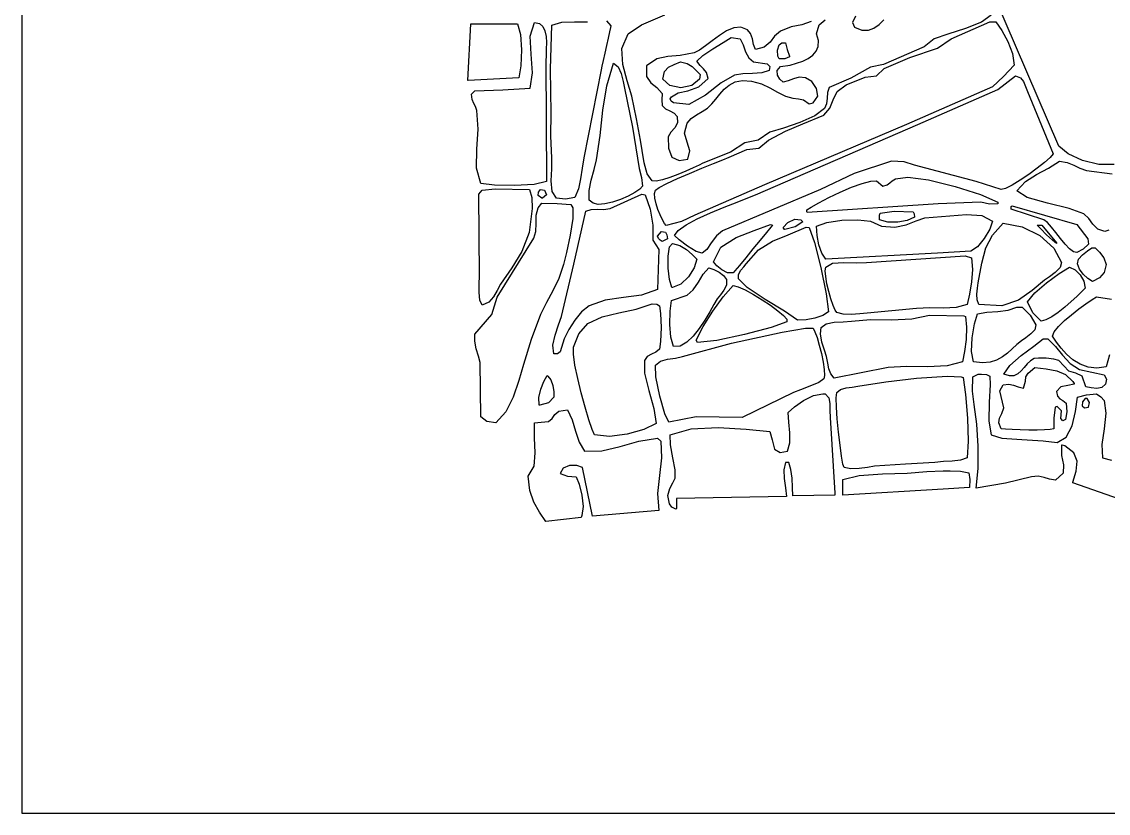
# Model space of a CAD drawing. Extents: x 0 to 12.1, y 0 to 10.7.
# Drawn here: x 0 to 4.41, y 0 to 3.21 of the extents above; entities that cross this region are included whole.
import ezdxf

# ---------------------------------------------------------------- set-up
doc = ezdxf.new("R2010")
doc.units = 0
doc.layers.get('0').update_dxf_attribs({"linetype": 'CONTINUOUS'})

msp = doc.modelspace()

# ---------------------------------------------------------------- linework, layer by layer
at = {"color": 0}
for p, q in [((0, 10.6538), (0, 0)), ((4.21007, 2.70589), (3.90593, 3.41249)), ((2.51519, 3.19743), (2.60981, 3.23861)), ((3.3846, 3.23292), (3.37256, 3.20731)), ((3.93544, 3.23643), (3.89589, 3.20822)), ((1.81006, 2.97254), (1.82324, 3.20171)), ((1.82324, 3.20171), (2.01247, 3.20171)), ((2.01247, 3.20171), (2.02431, 3.15864)), ((2.06369, 3.15246), (2.08192, 3.20731)), ((2.08192, 3.20731), (2.10183, 3.20285)), ((2.10183, 3.20285), (2.11544, 3.19086)), ((2.11544, 3.19086), (2.12386, 3.17301)), ((2.1466, 3.01785), (2.15136, 3.1965)), ((2.15136, 3.1965), (2.19179, 3.20861)), ((2.19179, 3.20861), (2.2436, 3.20985)), ((2.2436, 3.20985), (2.2966, 3.2105)), ((2.37321, 3.21457), (2.39133, 3.19374)), ((2.38981, 3.18713), (2.38585, 3.16932)), ((2.39133, 3.19374), (2.38981, 3.18713)), ((2.46078, 3.16178), (2.51519, 3.19743)), ((2.89035, 3.18522), (2.86094, 3.17307)), ((2.91894, 3.18787), (2.89035, 3.18522)), ((2.94586, 3.17779), (2.91894, 3.18787)), ((2.95856, 3.16228), (2.94586, 3.17779)), ((3.12261, 3.18929), (3.07915, 3.17258)), ((3.16569, 3.19769), (3.12261, 3.18929)), ((3.20356, 3.21153), (3.16569, 3.19769)), ((3.22601, 3.16178), (3.23654, 3.19775)), ((3.23654, 3.19775), (3.26156, 3.21789)), ((3.37256, 3.20731), (3.38053, 3.18853)), ((3.38053, 3.18853), (3.41032, 3.17638)), ((3.41032, 3.17638), (3.43631, 3.17611)), ((3.43631, 3.17611), (3.45919, 3.18479)), ((3.45919, 3.18479), (3.47982, 3.19976)), ((3.47982, 3.19976), (3.49881, 3.21815)), ((3.83051, 3.1824), (3.75956, 3.15967)), ((3.77257, 3.14063), (3.92985, 3.21007)), ((3.89589, 3.20822), (3.83051, 3.1824)), ((3.92985, 3.21007), (3.95383, 3.21007)), ((3.95383, 3.21007), (3.97831, 3.17529)), ((3.97831, 3.17529), (4.00239, 3.13058)), ((2.02431, 3.15864), (2.02869, 3.09603)), ((2.06717, 3.07856), (2.06369, 3.15246)), ((2.12386, 3.17301), (2.12819, 3.15076)), ((2.12819, 3.15076), (2.12956, 3.12582)), ((2.38015, 3.14372), (2.37343, 3.11367)), ((2.38585, 3.16932), (2.38015, 3.14372)), ((2.43599, 3.10156), (2.46078, 3.16178)), ((2.80285, 3.13351), (2.77582, 3.11257)), ((2.83149, 3.15479), (2.80285, 3.13351)), ((2.86094, 3.17307), (2.83149, 3.15479)), ((2.84679, 3.12636), (2.87918, 3.14583)), ((2.87918, 3.14583), (2.91667, 3.14063)), ((2.91667, 3.14063), (2.92768, 3.11632)), ((2.9655, 3.14128), (2.95856, 3.16228)), ((2.97071, 3.1186), (2.9655, 3.14128)), ((3.05599, 3.15142), (3.03717, 3.12696)), ((3.07915, 3.17258), (3.05599, 3.15142)), ((3.23356, 3.13368), (3.22601, 3.16178)), ((3.23275, 3.11014), (3.23356, 3.13368)), ((3.70344, 3.14063), (3.66319, 3.10867)), ((3.75956, 3.15967), (3.70344, 3.14063)), ((3.71669, 3.10314), (3.77257, 3.14063)), ((2.02869, 3.09603), (2.02632, 3.03168)), ((2.12912, 3.09967), (2.12804, 3.07383)), ((2.12956, 3.12582), (2.12912, 3.09967)), ((2.37343, 3.11367), (2.36649, 3.08247)), ((2.43913, 3.03674), (2.43599, 3.10156)), ((2.75119, 3.09521), (2.72987, 3.08469)), ((2.77582, 3.11257), (2.75119, 3.09521)), ((2.76508, 3.07378), (2.80464, 3.10075)), ((2.80464, 3.10075), (2.84679, 3.12636)), ((2.92768, 3.11632), (2.93793, 3.08865)), ((2.93793, 3.08865), (2.9509, 3.06358)), ((2.97814, 3.09793), (2.97071, 3.1186)), ((3.01411, 3.10667), (2.97814, 3.09793)), ((3.03717, 3.12696), (3.01411, 3.10667)), ((3.06711, 3.09521), (3.07394, 3.11664)), ((3.06874, 3.07118), (3.06711, 3.09521)), ((3.07394, 3.11664), (3.08475, 3.12463)), ((3.08475, 3.12463), (3.10069, 3.12463)), ((3.10069, 3.12463), (3.10742, 3.09706)), ((3.10742, 3.09706), (3.11664, 3.07118)), ((3.21078, 3.0746), (3.22472, 3.0906)), ((3.22472, 3.0906), (3.23275, 3.11014)), ((3.66319, 3.10867), (3.49794, 3.03646)), ((3.6046, 3.06549), (3.71669, 3.10314)), ((4.00239, 3.13058), (4.02089, 3.08165)), ((2.07329, 3.00244), (2.06717, 3.07856)), ((2.12804, 3.07383), (2.12744, 3.04997)), ((2.12744, 3.04997), (2.12989, 2.56179)), ((2.35997, 3.05344), (2.35471, 3.02994)), ((2.36649, 3.08247), (2.35997, 3.05344)), ((2.57721, 3.06011), (2.53543, 3.03125)), ((2.62224, 3.06988), (2.57721, 3.06011)), ((2.67242, 3.07374), (2.62224, 3.06988)), ((2.64785, 3.03674), (2.67393, 3.04719)), ((2.72987, 3.08469), (2.67242, 3.07374)), ((2.67393, 3.04719), (2.7009, 3.04135)), ((2.74061, 3.04997), (2.76508, 3.07378)), ((2.75325, 3.03293), (2.74061, 3.04997)), ((2.9509, 3.06358), (2.97017, 3.04719)), ((2.97017, 3.04719), (3.02604, 3.03922)), ((3.07394, 3.06039), (3.06874, 3.07118)), ((3.09733, 3.06011), (3.07394, 3.06039)), ((3.11664, 3.06842), (3.09733, 3.06011)), ((3.11664, 3.07118), (3.11664, 3.06842)), ((3.14518, 3.04178), (3.16976, 3.05072)), ((3.16976, 3.05072), (3.19206, 3.06147)), ((3.19206, 3.06147), (3.21078, 3.0746)), ((3.50071, 3.02046), (3.6046, 3.06549)), ((4.02089, 3.08165), (4.02881, 3.03401)), ((2.02632, 3.03168), (2.01807, 2.98335)), ((2.06321, 2.9406), (2.07329, 3.00244)), ((2.1486, 2.83925), (2.1466, 3.01785)), ((2.3514, 3.01525), (2.28196, 2.65799)), ((2.35471, 3.02994), (2.3514, 3.01525)), ((2.37463, 2.95101), (2.40207, 3.04199)), ((2.40207, 3.04199), (2.42133, 3.02735)), ((2.42133, 3.02735), (2.43326, 3.00017)), ((2.43326, 3.00017), (2.44092, 2.96853)), ((2.45708, 2.97114), (2.43913, 3.03674)), ((2.53543, 3.03125), (2.53629, 2.98833)), ((2.60211, 2.97775), (2.6084, 3.00814)), ((2.6084, 3.00814), (2.62483, 3.02572)), ((2.62483, 3.02572), (2.64785, 3.03674)), ((2.7009, 3.04135), (2.72054, 3.02854)), ((2.72054, 3.02854), (2.73682, 3.01247)), ((2.73682, 3.01247), (2.75379, 2.99653)), ((2.76736, 3.01992), (2.75325, 3.03293)), ((2.7794, 3.00456), (2.76736, 3.01992)), ((2.78614, 2.98053), (2.7794, 3.00456)), ((2.96604, 3.00022), (2.92714, 2.99875)), ((3.00353, 3.00315), (2.96604, 3.00022)), ((3.03401, 3.01247), (3.00353, 3.00315)), ((3.02604, 3.03922), (3.03678, 3.02849)), ((3.03678, 3.02849), (3.03401, 3.01247)), ((3.06592, 3.01204), (3.07915, 3.02849)), ((3.06717, 2.99365), (3.06592, 3.01204)), ((3.07915, 3.02849), (3.11947, 3.03401)), ((3.11947, 3.03401), (3.14518, 3.04178)), ((3.44476, 3.02604), (3.3649, 2.98199)), ((3.49794, 3.03646), (3.44476, 3.02604)), ((3.46875, 2.99132), (3.50071, 3.02046)), ((4.02881, 3.03401), (3.98546, 2.98861)), ((1.8125, 2.97254), (1.81006, 2.97254)), ((2.01807, 2.98335), (1.8125, 2.97254)), ((2.44092, 2.96853), (2.44721, 2.9406)), ((2.47672, 2.90869), (2.45708, 2.97114)), ((2.53629, 2.98833), (2.55376, 2.96289)), ((2.55376, 2.96289), (2.57807, 2.94362)), ((2.63108, 2.9515), (2.60211, 2.97775)), ((2.75142, 2.97775), (2.72043, 2.95156)), ((2.74767, 2.94586), (2.78614, 2.98053)), ((2.75379, 2.99653), (2.75142, 2.97775)), ((2.83931, 2.96192), (2.77474, 2.91189)), ((2.89268, 2.99376), (2.83931, 2.96192)), ((2.87121, 2.95372), (2.8954, 2.9661)), ((2.92714, 2.99875), (2.89268, 2.99376)), ((2.8954, 2.9661), (2.92518, 2.97206)), ((2.92518, 2.97206), (2.96212, 2.96978)), ((2.96212, 2.96978), (3.00271, 2.95856)), ((3.00271, 2.95856), (3.03646, 2.94243)), ((3.0771, 2.97672), (3.06717, 2.99365)), ((3.08996, 2.96457), (3.0771, 2.97672)), ((3.111, 2.97114), (3.08996, 2.96457)), ((3.1326, 2.97939), (3.111, 2.97114)), ((3.15549, 2.98497), (3.1326, 2.97939)), ((3.18056, 2.98335), (3.15549, 2.98497)), ((3.20649, 2.96783), (3.18056, 2.98335)), ((3.22613, 2.94006), (3.20649, 2.96783)), ((3.3649, 2.98199), (3.27675, 2.94342)), ((3.34581, 2.95383), (3.42329, 2.98574)), ((3.42329, 2.98574), (3.46875, 2.99132)), ((3.98546, 2.98861), (3.94065, 2.94581)), ((3.96213, 2.93506), (4.03401, 2.99132)), ((4.03401, 2.99132), (4.05442, 2.98335)), ((4.05442, 2.98335), (4.06657, 2.96761)), ((4.06657, 2.96761), (4.07443, 2.94769)), ((1.82607, 2.91667), (1.83925, 2.92985)), ((1.82867, 2.89453), (1.82607, 2.91667)), ((1.83925, 2.92985), (1.95307, 2.93474)), ((1.95307, 2.93474), (2.06321, 2.9406)), ((2.35921, 2.85151), (2.37463, 2.95101)), ((2.44721, 2.9406), (2.47944, 2.78256)), ((2.57807, 2.94362), (2.59928, 2.91911)), ((2.59928, 2.91911), (2.59831, 2.89415)), ((2.6754, 2.94276), (2.63108, 2.9515)), ((2.63683, 2.90588), (2.66428, 2.9216)), ((2.66428, 2.9216), (2.70415, 2.93056)), ((2.72043, 2.95156), (2.6754, 2.94276)), ((2.70415, 2.93056), (2.74767, 2.94586)), ((2.77474, 2.91189), (2.70714, 2.87489)), ((2.81771, 2.89665), (2.83382, 2.91715)), ((2.83382, 2.91715), (2.85118, 2.93679)), ((2.85118, 2.93679), (2.87121, 2.95372)), ((3.03646, 2.94243), (3.06771, 2.92475)), ((3.06771, 2.92475), (3.10069, 2.90869)), ((3.23101, 2.90858), (3.22613, 2.94006)), ((3.27029, 2.92296), (3.26856, 2.90007)), ((3.27675, 2.94342), (3.27029, 2.92296)), ((3.29324, 2.89361), (3.31017, 2.92681)), ((3.31017, 2.92681), (3.34581, 2.95383)), ((3.94065, 2.94581), (3.59131, 2.79372)), ((3.63683, 2.79372), (3.96213, 2.93506)), ((4.07443, 2.94769), (4.08192, 2.92708)), ((4.08192, 2.92708), (4.18608, 2.67393)), ((1.83464, 2.87924), (1.82867, 2.89453)), ((1.84158, 2.866), (1.83464, 2.87924)), ((2.49571, 2.81694), (2.47672, 2.90869)), ((2.59831, 2.89415), (2.59928, 2.87115)), ((2.59928, 2.87115), (2.61274, 2.85769)), ((2.63124, 2.89789), (2.63683, 2.90588)), ((2.63644, 2.88857), (2.63124, 2.89789)), ((2.64481, 2.88194), (2.63644, 2.88857)), ((2.70714, 2.87489), (2.64481, 2.88194)), ((2.78331, 2.8604), (2.80138, 2.87711)), ((2.80138, 2.87711), (2.81771, 2.89665)), ((3.10069, 2.90869), (3.13021, 2.90061)), ((3.13021, 2.90061), (3.15294, 2.89828)), ((3.15294, 2.89828), (3.1735, 2.89318)), ((3.1735, 2.89318), (3.1965, 2.87674)), ((3.1965, 2.87674), (3.21251, 2.88194)), ((3.21251, 2.88194), (3.23101, 2.90858)), ((3.26617, 2.87756), (3.25797, 2.85796)), ((3.26856, 2.90007), (3.26617, 2.87756)), ((3.27994, 2.85986), (3.29324, 2.89361)), ((1.84722, 2.84999), (1.84158, 2.866)), ((1.85243, 2.77442), (1.84722, 2.84999)), ((2.14811, 2.74642), (2.1486, 2.83925)), ((2.34782, 2.74929), (2.35921, 2.85151)), ((2.61274, 2.85769), (2.63015, 2.84864)), ((2.63015, 2.84864), (2.64751, 2.83957)), ((2.64751, 2.83957), (2.66075, 2.82601)), ((2.66075, 2.82601), (2.66217, 2.79969)), ((2.71739, 2.81831), (2.73861, 2.83311)), ((2.73861, 2.83311), (2.7615, 2.84636)), ((2.7615, 2.84636), (2.78331, 2.8604)), ((3.21881, 2.82835), (3.1581, 2.80165)), ((3.17014, 2.7965), (3.25521, 2.83122)), ((3.25797, 2.85796), (3.21881, 2.82835)), ((3.25521, 2.83122), (3.27994, 2.85986)), ((2.47944, 2.78256), (2.50592, 2.61529)), ((2.51144, 2.72987), (2.49571, 2.81694)), ((2.65028, 2.77994), (2.63422, 2.76253)), ((2.66217, 2.79969), (2.65028, 2.77994)), ((2.69043, 2.7584), (2.70068, 2.79932)), ((2.70068, 2.79932), (2.71739, 2.81831)), ((2.97814, 2.50868), (3.63683, 2.79372)), ((3.59131, 2.79372), (3.01531, 2.54861)), ((3.09207, 2.77914), (3.03678, 2.76178)), ((3.1581, 2.80165), (3.09207, 2.77914)), ((3.10038, 2.76611), (3.17014, 2.7965)), ((1.84717, 2.69358), (1.85243, 2.77442)), ((2.15136, 2.65799), (2.14811, 2.74642)), ((2.33263, 2.65001), (2.34782, 2.74929)), ((2.63422, 2.76253), (2.62326, 2.74337)), ((2.62326, 2.74337), (2.62571, 2.69775)), ((2.70068, 2.72174), (2.69043, 2.7584)), ((3.03678, 2.76178), (2.98856, 2.72987)), ((3.03125, 2.72987), (3.10038, 2.76611)), ((1.84592, 2.61692), (1.84717, 2.69358)), ((2.51833, 2.68756), (2.51144, 2.72987)), ((2.62571, 2.69775), (2.63921, 2.66043)), ((2.71158, 2.68718), (2.70068, 2.72174)), ((2.87121, 2.66043), (2.94342, 2.69271)), ((2.93544, 2.71907), (2.87674, 2.68192)), ((2.98856, 2.72987), (2.93544, 2.71907)), ((2.94342, 2.69271), (2.99132, 2.69792)), ((2.99132, 2.69792), (3.03125, 2.72987)), ((4.24794, 2.67404), (4.21007, 2.70589)), ((2.15218, 2.61426), (2.15136, 2.65799)), ((2.28196, 2.65799), (2.27442, 2.61604)), ((2.32281, 2.61068), (2.33263, 2.65001)), ((2.52615, 2.63792), (2.51833, 2.68756)), ((2.63921, 2.66043), (2.66894, 2.6474)), ((2.66894, 2.6474), (2.70344, 2.6524)), ((2.70344, 2.6524), (2.71158, 2.68718)), ((2.87674, 2.68192), (2.7646, 2.63644)), ((2.80794, 2.63514), (2.84631, 2.65044)), ((2.84631, 2.65044), (2.87121, 2.66043)), ((4.17437, 2.66004), (4.15181, 2.63992)), ((4.18608, 2.67393), (4.17437, 2.66004)), ((4.30567, 2.64708), (4.24794, 2.67404)), ((4.37158, 2.63086), (4.30567, 2.64708)), ((1.86317, 2.55382), (1.84592, 2.61692)), ((2.14947, 2.56532), (2.15218, 2.61426)), ((2.27442, 2.61604), (2.26822, 2.57319)), ((2.31164, 2.56803), (2.32281, 2.61068)), ((2.50592, 2.61529), (2.51574, 2.57904)), ((2.53857, 2.59299), (2.52615, 2.63792)), ((2.69613, 2.60411), (2.66347, 2.5906)), ((2.72581, 2.61729), (2.69613, 2.60411)), ((2.71061, 2.59532), (2.76107, 2.61621)), ((2.74957, 2.62858), (2.72581, 2.61729)), ((2.7646, 2.63644), (2.74957, 2.62858)), ((2.76107, 2.61621), (2.80794, 2.63514)), ((3.52983, 2.64442), (3.37907, 2.59489)), ((3.58165, 2.64144), (3.52983, 2.64442)), ((3.62326, 2.62847), (3.58165, 2.64144)), ((3.87397, 2.56179), (3.62326, 2.62847)), ((4.12181, 2.61615), (4.08757, 2.59119)), ((4.11871, 2.59136), (4.16721, 2.61669)), ((4.15181, 2.63992), (4.12181, 2.61615)), ((4.16721, 2.61669), (4.21251, 2.64442)), ((4.21251, 2.64442), (4.24371, 2.63926)), ((4.24371, 2.63926), (4.27007, 2.62896)), ((4.27007, 2.62896), (4.29497, 2.61708)), ((4.29497, 2.61708), (4.32189, 2.60726)), ((4.32189, 2.60726), (4.42606, 2.59375)), ((4.43403, 2.63124), (4.37158, 2.63086)), ((2.12989, 2.56179), (2.08018, 2.55078)), ((2.1524, 2.52197), (2.14947, 2.56532)), ((2.26822, 2.57319), (2.2596, 2.53267)), ((2.30365, 2.52567), (2.31164, 2.56803)), ((2.51574, 2.57904), (2.51942, 2.5434)), ((2.55935, 2.56456), (2.53857, 2.59299)), ((2.57563, 2.56375), (2.55935, 2.56456)), ((2.60038, 2.5689), (2.57563, 2.56375)), ((2.63058, 2.57835), (2.60038, 2.5689)), ((2.61888, 2.55474), (2.66157, 2.57428)), ((2.66347, 2.5906), (2.63058, 2.57835)), ((2.66157, 2.57428), (2.71061, 2.59532)), ((3.37907, 2.59489), (3.24203, 2.52983)), ((3.41081, 2.55485), (3.44575, 2.56424)), ((3.44575, 2.56424), (3.46875, 2.56456)), ((3.46875, 2.56456), (3.4955, 2.5434)), ((3.52382, 2.55647), (3.53315, 2.56532)), ((3.53315, 2.56532), (3.54585, 2.57254)), ((3.54585, 2.57254), (3.59651, 2.58057)), ((3.59651, 2.58057), (3.68067, 2.56868)), ((3.68067, 2.56868), (3.78825, 2.54204)), ((3.97537, 2.52983), (3.87397, 2.56179)), ((4.05246, 2.5676), (4.01986, 2.54785)), ((4.03922, 2.52462), (4.07378, 2.56261)), ((4.08757, 2.59119), (4.05246, 2.5676)), ((4.07378, 2.56261), (4.11871, 2.59136)), ((1.85519, 2.51112), (1.86876, 2.52707)), ((1.91851, 2.54769), (1.86317, 2.55382)), ((1.86876, 2.52707), (1.92188, 2.53261)), ((2.00032, 2.54639), (1.91851, 2.54769)), ((1.92188, 2.53261), (2.06076, 2.52983)), ((2.08018, 2.55078), (2.00032, 2.54639)), ((2.06076, 2.52983), (2.07101, 2.49729)), ((2.09549, 2.50592), (2.09793, 2.5191)), ((2.09793, 2.5191), (2.1059, 2.52983)), ((2.1059, 2.52983), (2.12185, 2.52707)), ((2.12185, 2.52707), (2.12989, 2.50868)), ((2.17014, 2.49511), (2.1524, 2.52197)), ((2.2596, 2.53267), (2.24479, 2.49789)), ((2.3035, 2.48714), (2.30365, 2.52567)), ((2.4885, 2.51774), (2.46137, 2.50336)), ((2.50874, 2.53157), (2.4885, 2.51774)), ((2.51942, 2.5434), (2.50874, 2.53157)), ((2.56858, 2.51303), (2.5726, 2.52707)), ((2.5726, 2.52707), (2.58757, 2.53847)), ((2.58757, 2.53847), (2.61888, 2.55474)), ((3.01531, 2.54861), (2.73264, 2.42606)), ((3.24203, 2.52983), (2.84478, 2.36182)), ((3.27653, 2.49701), (3.322, 2.51872)), ((3.322, 2.51872), (3.36817, 2.53885)), ((3.36817, 2.53885), (3.41081, 2.55485)), ((3.4955, 2.5434), (3.51292, 2.54839)), ((3.51292, 2.54839), (3.52382, 2.55647)), ((3.78825, 2.54204), (3.89133, 2.50933)), ((3.993, 2.5344), (3.97537, 2.52983)), ((4.01986, 2.54785), (3.993, 2.5344)), ((4.08111, 2.49783), (4.03922, 2.52462)), ((1.85796, 2.17779), (1.85519, 2.51112)), ((2.07101, 2.49729), (2.07118, 2.45242)), ((2.11143, 2.49511), (2.09549, 2.50592)), ((2.09549, 2.45518), (2.11143, 2.47396)), ((2.11388, 2.49511), (2.11143, 2.49511)), ((2.11143, 2.47396), (2.17307, 2.47331)), ((2.12989, 2.50868), (2.11388, 2.49511)), ((2.20676, 2.49089), (2.17014, 2.49511)), ((2.17307, 2.47331), (2.22885, 2.46838)), ((2.24479, 2.49789), (2.20676, 2.49089)), ((2.31944, 2.47396), (2.3035, 2.48714)), ((2.33946, 2.46935), (2.31944, 2.47396)), ((2.36643, 2.4714), (2.33946, 2.46935)), ((2.39757, 2.47874), (2.36643, 2.4714)), ((2.38857, 2.45242), (2.51665, 2.51112)), ((2.43018, 2.48986), (2.39757, 2.47874)), ((2.46137, 2.50336), (2.43018, 2.48986)), ((2.51665, 2.51112), (2.52983, 2.50868)), ((2.52983, 2.50868), (2.55012, 2.45074)), ((2.56961, 2.49408), (2.56858, 2.51303)), ((2.57449, 2.47217), (2.56961, 2.49408)), ((2.58203, 2.44911), (2.57449, 2.47217)), ((2.85097, 2.45828), (2.90354, 2.47911)), ((2.90354, 2.47911), (2.94769, 2.49631)), ((2.94769, 2.49631), (2.97814, 2.50868)), ((3.71946, 2.47119), (3.18853, 2.43647)), ((3.20437, 2.45876), (3.23589, 2.47618)), ((3.23589, 2.47618), (3.27653, 2.49701)), ((3.89268, 2.47917), (3.71946, 2.47119)), ((3.89133, 2.50933), (3.96213, 2.47917)), ((3.92828, 2.47032), (3.89268, 2.47917)), ((3.96213, 2.47119), (3.92828, 2.47032)), ((3.96213, 2.47917), (3.96213, 2.47119)), ((4.16363, 2.47467), (4.08111, 2.49783)), ((4.25196, 2.45313), (4.16363, 2.47467)), ((2.07118, 2.45242), (2.06028, 2.3559)), ((2.08767, 2.39264), (2.08865, 2.42638)), ((2.08865, 2.42638), (2.09549, 2.45518)), ((2.22885, 2.46838), (2.23682, 2.45518)), ((2.23682, 2.45518), (2.23697, 2.41282)), ((2.24044, 2.22672), (2.28993, 2.442)), ((2.28993, 2.442), (2.31104, 2.44928)), ((2.31104, 2.44928), (2.3355, 2.44971)), ((2.3355, 2.44971), (2.36182, 2.44889)), ((2.36182, 2.44889), (2.38857, 2.45242)), ((2.55012, 2.45074), (2.56218, 2.38574)), ((2.59104, 2.42681), (2.58203, 2.44911)), ((2.60038, 2.40711), (2.59104, 2.42681)), ((2.73264, 2.42606), (2.67779, 2.40013)), ((2.74214, 2.41081), (2.79542, 2.43511)), ((2.79542, 2.43511), (2.85097, 2.45828)), ((3.18608, 2.44721), (3.20437, 2.45876)), ((3.18608, 2.43924), (3.18608, 2.44721)), ((3.18853, 2.43647), (3.18608, 2.43924)), ((3.48193, 2.42606), (3.48469, 2.43403)), ((3.48193, 2.40728), (3.48193, 2.42606)), ((3.48469, 2.43403), (3.54064, 2.442)), ((3.54064, 2.442), (3.61806, 2.43924)), ((3.61806, 2.43924), (3.62169, 2.43056)), ((3.62169, 2.43056), (3.62326, 2.41803)), ((3.66596, 2.41525), (3.83404, 2.42844)), ((3.83404, 2.42844), (3.89649, 2.42404)), ((4.01531, 2.46039), (4.02051, 2.46317)), ((4.01531, 2.44997), (4.01531, 2.46039)), ((4.1486, 2.40728), (4.01531, 2.44997)), ((4.02051, 2.46317), (4.28196, 2.38851)), ((4.31147, 2.43126), (4.25196, 2.45313)), ((4.33111, 2.41174), (4.31147, 2.43126)), ((2.08649, 2.35949), (2.08767, 2.39264)), ((2.23697, 2.41282), (2.22586, 2.34467)), ((2.56218, 2.38574), (2.56218, 2.32465)), ((2.60883, 2.39204), (2.60038, 2.40711)), ((2.61529, 2.38331), (2.60883, 2.39204)), ((2.67779, 2.40013), (2.61529, 2.38331)), ((2.66406, 2.36372), (2.69661, 2.38661)), ((2.69661, 2.38661), (2.74214, 2.41081)), ((2.97265, 2.36344), (3.03922, 2.38851)), ((3.03922, 2.38851), (3.04719, 2.38574)), ((3.04719, 2.38574), (3.04036, 2.37744)), ((3.08996, 2.37532), (3.10992, 2.39654)), ((3.10992, 2.39654), (3.13786, 2.41004)), ((3.13786, 2.41004), (3.16217, 2.40728)), ((3.17014, 2.39931), (3.13883, 2.37815)), ((3.16217, 2.40728), (3.17014, 2.39931)), ((3.22601, 2.38053), (3.26719, 2.39556)), ((3.26719, 2.39556), (3.32872, 2.40489)), ((3.32872, 2.40489), (3.39356, 2.40733)), ((3.39356, 2.40733), (3.44476, 2.40175)), ((3.44476, 2.40175), (3.4899, 2.38053)), ((3.5159, 2.398), (3.48193, 2.40728)), ((3.55578, 2.39757), (3.5159, 2.398)), ((3.54422, 2.37668), (3.59039, 2.38721)), ((3.59403, 2.40468), (3.55578, 2.39757)), ((3.59039, 2.38721), (3.63032, 2.4031)), ((3.62326, 2.41803), (3.59403, 2.40468)), ((3.63032, 2.4031), (3.66596, 2.41525)), ((3.89649, 2.42404), (3.94065, 2.40175)), ((3.94065, 2.40175), (3.92893, 2.36908)), ((3.93961, 2.34461), (3.98335, 2.39372)), ((3.98335, 2.39372), (4.06033, 2.37885)), ((4.12185, 2.38574), (4.14063, 2.38574)), ((4.13618, 2.36979), (4.12185, 2.38574)), ((4.14063, 2.38574), (4.19933, 2.31386)), ((4.16287, 2.39567), (4.1486, 2.40728)), ((4.17958, 2.37733), (4.16287, 2.39567)), ((4.28196, 2.38851), (4.32742, 2.32986)), ((4.3476, 2.389), (4.33111, 2.41174)), ((4.36729, 2.36942), (4.3476, 2.389)), ((2.06028, 2.3559), (2.03033, 2.27892)), ((2.07915, 2.33263), (2.08649, 2.35949)), ((2.22586, 2.34467), (2.21089, 2.27453)), ((2.58057, 2.3406), (2.59651, 2.35938)), ((2.58469, 2.33143), (2.58057, 2.3406)), ((2.59651, 2.35938), (2.61253, 2.35661)), ((2.61253, 2.35661), (2.61843, 2.34592)), ((2.61843, 2.34592), (2.6205, 2.32986)), ((2.65001, 2.34338), (2.66406, 2.36372)), ((2.669, 2.32579), (2.65001, 2.34338)), ((2.81944, 2.34169), (2.79883, 2.31315)), ((2.84478, 2.36182), (2.81944, 2.34169)), ((2.89947, 2.33529), (2.97265, 2.36344)), ((3.02246, 2.35553), (2.99707, 2.32454)), ((3.04036, 2.37744), (3.02246, 2.35553)), ((3.04682, 2.31988), (3.11139, 2.34608)), ((3.09549, 2.36735), (3.08996, 2.37532)), ((3.09793, 2.36735), (3.09549, 2.36735)), ((3.13883, 2.37815), (3.09793, 2.36735)), ((3.11139, 2.34608), (3.18332, 2.37776)), ((3.18332, 2.37776), (3.1965, 2.37532)), ((3.1965, 2.37532), (3.21838, 2.3156)), ((3.22803, 2.34358), (3.22601, 2.38053)), ((3.23508, 2.30544), (3.22803, 2.34358)), ((3.4899, 2.38053), (3.54422, 2.37668)), ((3.92893, 2.36908), (3.90625, 2.33111)), ((3.91308, 2.29286), (3.93961, 2.34461)), ((4.06033, 2.37885), (4.13243, 2.34289)), ((4.13243, 2.34289), (4.18929, 2.29243)), ((4.15961, 2.34625), (4.13618, 2.36979)), ((4.18349, 2.32374), (4.15961, 2.34625)), ((4.19781, 2.35499), (4.17958, 2.37733)), ((4.21664, 2.33117), (4.19781, 2.35499)), ((4.39654, 2.35938), (4.36729, 2.36942)), ((4.41249, 2.36458), (4.39654, 2.35938)), ((1.92985, 2.09272), (2.07915, 2.33263)), ((2.56218, 2.32465), (2.5861, 2.28717)), ((2.59131, 2.32465), (2.58469, 2.33143)), ((2.59928, 2.31907), (2.59131, 2.32465)), ((2.6205, 2.32986), (2.59928, 2.31907)), ((2.62315, 2.259), (2.62879, 2.2979)), ((2.62879, 2.2979), (2.64204, 2.31108)), ((2.64204, 2.31108), (2.671, 2.30225)), ((2.70204, 2.30003), (2.669, 2.32579)), ((2.671, 2.30225), (2.6976, 2.28624)), ((2.73708, 2.27794), (2.70204, 2.30003)), ((2.79883, 2.31315), (2.78049, 2.28629)), ((2.80729, 2.23643), (2.83811, 2.29574)), ((2.83811, 2.29574), (2.89947, 2.33529)), ((2.99707, 2.32454), (2.96789, 2.28896)), ((2.98986, 2.28526), (3.04682, 2.31988)), ((3.21838, 2.3156), (3.24408, 2.213)), ((3.2469, 2.2716), (3.23508, 2.30544)), ((3.87879, 2.29779), (3.85275, 2.27914)), ((3.90625, 2.33111), (3.87879, 2.29779)), ((4.19933, 2.31108), (4.18349, 2.32374)), ((4.19933, 2.31386), (4.19933, 2.31108)), ((4.23535, 2.30854), (4.21664, 2.33117)), ((4.25304, 2.28971), (4.23535, 2.30854)), ((4.32986, 2.30865), (4.30881, 2.28842)), ((4.32742, 2.32986), (4.32986, 2.30865)), ((2.03033, 2.27892), (1.98888, 2.21203)), ((2.21089, 2.27453), (2.19933, 2.22601)), ((2.5861, 2.28717), (2.58057, 2.12463)), ((2.62332, 2.2105), (2.62315, 2.259)), ((2.6976, 2.28624), (2.72103, 2.26671)), ((2.72103, 2.26671), (2.74061, 2.24724)), ((2.76215, 2.27115), (2.73708, 2.27794)), ((2.78049, 2.28629), (2.76215, 2.27115)), ((2.93864, 2.25331), (2.91297, 2.22217)), ((2.96789, 2.28896), (2.93864, 2.25331)), ((2.94065, 2.22846), (2.98986, 2.28526)), ((3.26318, 2.24724), (3.2469, 2.2716)), ((3.71669, 2.27115), (3.26318, 2.24724)), ((3.42882, 2.234), (3.82883, 2.26042)), ((3.85275, 2.27914), (3.71669, 2.27115)), ((3.82883, 2.26042), (3.85519, 2.25244)), ((3.85519, 2.25244), (3.8585, 2.20606)), ((3.89632, 2.23096), (3.91308, 2.29286)), ((4.18929, 2.29243), (4.22049, 2.234)), ((4.26882, 2.27729), (4.25304, 2.28971)), ((4.28196, 2.27393), (4.26882, 2.27729)), ((4.30881, 2.28842), (4.28196, 2.27393)), ((4.28896, 2.24756), (4.30524, 2.26531)), ((4.30524, 2.26531), (4.32596, 2.28065)), ((4.32596, 2.28065), (4.34343, 2.29269)), ((4.34343, 2.29269), (4.35661, 2.29269)), ((4.35661, 2.29269), (4.37451, 2.27572)), ((4.37451, 2.27572), (4.39208, 2.25299)), ((4.39208, 2.25299), (4.40132, 2.22542)), ((1.98888, 2.21203), (1.94342, 2.14583)), ((2.19933, 2.22601), (2.17985, 2.16829)), ((2.19129, 2.01525), (2.24044, 2.22672)), ((2.62879, 2.16439), (2.62332, 2.2105)), ((2.72928, 2.21272), (2.70606, 2.17578)), ((2.74061, 2.24724), (2.72928, 2.21272)), ((2.76622, 2.18599), (2.78851, 2.21251)), ((2.78851, 2.21251), (2.80963, 2.20606)), ((2.82124, 2.22081), (2.80729, 2.23643)), ((2.80963, 2.20606), (2.83078, 2.19488)), ((2.84119, 2.20344), (2.82124, 2.22081)), ((2.91297, 2.22217), (2.89458, 2.19997)), ((2.91894, 2.20204), (2.93115, 2.21679)), ((2.93115, 2.21679), (2.94065, 2.22846)), ((3.24408, 2.213), (3.26535, 2.10628)), ((3.26118, 2.20003), (3.26318, 2.21528)), ((3.26318, 2.21528), (3.29129, 2.23058)), ((3.29129, 2.23058), (3.33681, 2.23394)), ((3.33681, 2.23394), (3.38687, 2.23264)), ((3.38687, 2.23264), (3.42882, 2.234)), ((3.8585, 2.20606), (3.85493, 2.15511)), ((3.88194, 2.15136), (3.89632, 2.23096)), ((4.21474, 2.21326), (4.19521, 2.19308)), ((4.21061, 2.18858), (4.25276, 2.21528)), ((4.22049, 2.234), (4.21474, 2.21326)), ((4.25276, 2.21528), (4.27517, 2.20378)), ((4.28472, 2.22846), (4.28896, 2.24756)), ((4.2934, 2.20697), (4.28472, 2.22846)), ((4.30826, 2.18604), (4.2934, 2.20697)), ((4.40132, 2.22542), (4.3941, 2.19374)), ((1.85693, 2.14686), (1.85796, 2.17779)), ((2.17985, 2.16829), (2.15539, 2.11822)), ((2.63921, 2.13265), (2.62879, 2.16439)), ((2.70606, 2.17578), (2.67546, 2.14594)), ((2.74625, 2.15381), (2.76622, 2.18599)), ((2.83078, 2.19488), (2.8489, 2.1805)), ((2.86415, 2.19135), (2.84119, 2.20344)), ((2.8489, 2.1805), (2.86079, 2.16456)), ((2.86079, 2.16456), (2.86094, 2.14247)), ((2.88715, 2.19129), (2.86415, 2.19135)), ((2.89458, 2.19997), (2.88715, 2.19129)), ((2.90869, 2.16737), (2.90961, 2.18522)), ((2.94488, 2.13189), (2.90869, 2.16737)), ((2.90961, 2.18522), (2.91894, 2.20204)), ((3.26313, 2.17643), (3.26118, 2.20003)), ((3.26812, 2.14751), (3.26313, 2.17643)), ((4.15136, 2.16178), (4.10064, 2.12007)), ((4.17106, 2.17535), (4.15136, 2.16178)), ((4.15918, 2.15115), (4.21061, 2.18858)), ((4.19521, 2.19308), (4.17106, 2.17535)), ((4.27517, 2.20378), (4.29568, 2.18343)), ((4.29568, 2.18343), (4.31071, 2.15767)), ((4.32661, 2.16835), (4.30826, 2.18604)), ((4.34581, 2.15657), (4.32661, 2.16835)), ((4.37403, 2.17106), (4.34581, 2.15657)), ((4.3941, 2.19374), (4.37403, 2.17106)), ((1.85622, 2.11257), (1.85693, 2.14686)), ((1.92936, 2.12076), (1.91456, 2.0944)), ((1.94342, 2.14583), (1.92936, 2.12076)), ((2.15539, 2.11822), (2.1295, 2.07135)), ((2.58057, 2.12463), (2.51617, 2.10167)), ((2.64204, 2.13265), (2.63921, 2.13265)), ((2.67546, 2.14594), (2.64204, 2.13265)), ((2.70068, 2.10069), (2.72542, 2.1231)), ((2.72542, 2.1231), (2.74625, 2.15381)), ((2.85038, 2.12175), (2.83561, 2.10308)), ((2.8476, 2.09494), (2.88715, 2.14063)), ((2.86094, 2.14247), (2.85038, 2.12175)), ((2.88715, 2.14063), (2.9081, 2.13531)), ((2.9081, 2.13531), (2.93668, 2.1225)), ((2.93668, 2.1225), (2.97, 2.10439)), ((3.01807, 2.0841), (2.94488, 2.13189)), ((3.27533, 2.11637), (3.26812, 2.14751)), ((3.85493, 2.15511), (3.8469, 2.10553)), ((3.8769, 2.10547), (3.87869, 2.12956)), ((3.87869, 2.12956), (3.88194, 2.15136)), ((4.10064, 2.12007), (4.04639, 2.08165)), ((4.11182, 2.11046), (4.15918, 2.15115)), ((4.31668, 2.12983), (4.30263, 2.11556)), ((4.31071, 2.15767), (4.31668, 2.12983)), ((1.85906, 2.0816), (1.85622, 2.11257)), ((1.86876, 2.06039), (1.85906, 2.0816)), ((1.91456, 2.0944), (1.89551, 2.07243)), ((1.90869, 2.02328), (1.92985, 2.09272)), ((2.36865, 2.08083), (2.3035, 2.058)), ((2.44254, 2.09125), (2.36865, 2.08083)), ((2.51617, 2.10167), (2.44254, 2.09125)), ((2.63189, 2.03689), (2.63683, 2.07915)), ((2.63683, 2.07915), (2.70068, 2.10069)), ((2.8049, 2.03592), (2.8476, 2.09494)), ((2.82324, 2.08712), (2.80951, 2.06375)), ((2.83561, 2.10308), (2.82324, 2.08712)), ((2.97, 2.10439), (3.0051, 2.08285)), ((3.0051, 2.08285), (3.03911, 2.06011)), ((3.09651, 2.03592), (3.01807, 2.0841)), ((3.26535, 2.10628), (3.27399, 2.03401)), ((3.2839, 2.0861), (3.27533, 2.11637)), ((3.29292, 2.05979), (3.2839, 2.0861)), ((3.8469, 2.10553), (3.83681, 2.06321)), ((3.87831, 2.08231), (3.8769, 2.10547)), ((3.88471, 2.06321), (3.87831, 2.08231)), ((4.04639, 2.08165), (3.97792, 2.05871)), ((4.08192, 2.07394), (4.11182, 2.11046)), ((4.10368, 2.02946), (4.08192, 2.07394)), ((4.2595, 2.07497), (4.2335, 2.05268)), ((4.28304, 2.09657), (4.2595, 2.07497)), ((4.30263, 2.11556), (4.28304, 2.09657)), ((4.31956, 2.0664), (4.34429, 2.08344)), ((4.34429, 2.08344), (4.36214, 2.09511)), ((4.36214, 2.09511), (4.42329, 2.08469)), ((1.89551, 2.07243), (1.86876, 2.06039)), ((2.1295, 2.07135), (2.1059, 2.02328)), ((2.27262, 2.03353), (2.24442, 1.99968)), ((2.3035, 2.058), (2.27262, 2.03353)), ((2.35568, 2.01406), (2.42361, 2.03011)), ((2.42361, 2.03011), (2.49403, 2.04406)), ((2.49403, 2.04406), (2.55935, 2.06597)), ((2.55935, 2.06597), (2.57721, 2.06506)), ((2.57721, 2.06506), (2.58854, 2.058)), ((2.58854, 2.058), (2.59321, 2.02664)), ((2.63081, 1.98286), (2.63189, 2.03689)), ((2.766, 1.9739), (2.8049, 2.03592)), ((2.79249, 2.03358), (2.77257, 1.99989)), ((2.80951, 2.06375), (2.79249, 2.03358)), ((3.03911, 2.06011), (3.06917, 2.03808)), ((3.06917, 2.03808), (3.09239, 2.01887)), ((3.1486, 1.99929), (3.09651, 2.03592)), ((3.27399, 2.03401), (3.25092, 2.01887)), ((3.30143, 2.04047), (3.29292, 2.05979)), ((3.30871, 2.03125), (3.30143, 2.04047)), ((3.33371, 2.02474), (3.30871, 2.03125)), ((3.63124, 2.04719), (3.43126, 2.02849)), ((3.68554, 2.05035), (3.63124, 2.04719)), ((3.74083, 2.04893), (3.68554, 2.05035)), ((3.79264, 2.05067), (3.74083, 2.04893)), ((3.83681, 2.06321), (3.79264, 2.05067)), ((3.87918, 2.02604), (3.91786, 2.03179)), ((3.97792, 2.05871), (3.88471, 2.06321)), ((3.91786, 2.03179), (3.96169, 2.03515)), ((3.96169, 2.03515), (4.00424, 2.04058)), ((4.00424, 2.04058), (4.03922, 2.0524)), ((4.03922, 2.0524), (4.06076, 2.0524)), ((4.06076, 2.0524), (4.09347, 2.02078)), ((4.13786, 1.99653), (4.10368, 2.02946)), ((4.20676, 2.03168), (4.18083, 2.01406)), ((4.2335, 2.05268), (4.20676, 2.03168)), ((4.26053, 2.02214), (4.29069, 2.04546)), ((4.29069, 2.04546), (4.31956, 2.0664)), ((1.83925, 1.94342), (1.90869, 2.02328)), ((2.1059, 2.02328), (2.06836, 1.92085)), ((2.17931, 1.98074), (2.19129, 2.01525)), ((2.24442, 1.99968), (2.22032, 1.96164)), ((2.26156, 1.9445), (2.2979, 1.98574)), ((2.2979, 1.98574), (2.35568, 2.01406)), ((2.59321, 2.02664), (2.59472, 1.96957)), ((2.77257, 1.99989), (2.75022, 1.96599)), ((3.1059, 1.99376), (3.04204, 1.96983)), ((3.09239, 2.01887), (3.1059, 2.0045)), ((3.1059, 2.0045), (3.1059, 1.99376)), ((3.18338, 2.00125), (3.1486, 1.99929)), ((3.21907, 2.00786), (3.18338, 2.00125)), ((3.25092, 2.01887), (3.21907, 2.00786)), ((3.24479, 1.96978), (3.26475, 1.98519)), ((3.26475, 1.98519), (3.29704, 1.99164)), ((3.29704, 1.99164), (3.33376, 1.99382)), ((3.36675, 2.02317), (3.33371, 2.02474)), ((3.33376, 1.99382), (3.36735, 1.99653)), ((3.40142, 2.02496), (3.36675, 2.02317)), ((3.36735, 1.99653), (3.44521, 2.00201)), ((3.43126, 2.02849), (3.40142, 2.02496)), ((3.44521, 2.00201), (3.52962, 2.0019)), ((3.52962, 2.0019), (3.61225, 2.00515)), ((3.61225, 2.00515), (3.68474, 2.02046)), ((3.68474, 2.02046), (3.82324, 2.01807)), ((3.82324, 2.01807), (3.83128, 2.01525)), ((3.83128, 2.01525), (3.83501, 1.97086)), ((3.85753, 1.92882), (3.86669, 1.98535)), ((3.86669, 1.98535), (3.87918, 2.02604)), ((4.09347, 2.02078), (4.11664, 1.98053)), ((4.15733, 2.00163), (4.13786, 1.99653)), ((4.18083, 2.01406), (4.15733, 2.00163)), ((4.20757, 1.97439), (4.23188, 1.99794)), ((4.23188, 1.99794), (4.26053, 2.02214)), ((1.8386, 1.91411), (1.83925, 1.94342)), ((2.16488, 1.93972), (2.17931, 1.98074)), ((2.22032, 1.96164), (2.2021, 1.92464)), ((2.23926, 1.88992), (2.26156, 1.9445)), ((2.59472, 1.96957), (2.5931, 1.91276)), ((2.63471, 1.93039), (2.63081, 1.98286)), ((2.75022, 1.96599), (2.72581, 1.935)), ((2.73785, 1.91911), (2.766, 1.9739)), ((2.93365, 1.94151), (2.82075, 1.91808)), ((2.88112, 1.90717), (3.08712, 1.95139)), ((3.04204, 1.96983), (2.93365, 1.94151)), ((3.08712, 1.95139), (3.18056, 1.96733)), ((3.18056, 1.96733), (3.21251, 1.96733)), ((3.21251, 1.96733), (3.2194, 1.95324)), ((3.2194, 1.95324), (3.22797, 1.9291)), ((3.24164, 1.94439), (3.24479, 1.96978)), ((3.2481, 1.91108), (3.24164, 1.94439)), ((3.83501, 1.97086), (3.83279, 1.9216)), ((4.09614, 1.9439), (4.07547, 1.92882)), ((4.11242, 1.96132), (4.09614, 1.9439)), ((4.11664, 1.98053), (4.11242, 1.96132)), ((4.18332, 1.93506), (4.19049, 1.9529)), ((4.19049, 1.9529), (4.20757, 1.97439)), ((1.84511, 1.88308), (1.8386, 1.91411)), ((2.06836, 1.92085), (2.03678, 1.82047)), ((2.15565, 1.89844), (2.16488, 1.93972)), ((2.1594, 1.86317), (2.15565, 1.89844)), ((2.2021, 1.92464), (2.18608, 1.87115)), ((2.5931, 1.91276), (2.58854, 1.88194)), ((2.64481, 1.89268), (2.63471, 1.93039)), ((2.69982, 1.91032), (2.67269, 1.89513)), ((2.68197, 1.85243), (2.88112, 1.90717)), ((2.72581, 1.935), (2.69982, 1.91032)), ((2.74337, 1.90869), (2.73785, 1.91911)), ((2.82075, 1.91808), (2.74337, 1.90869)), ((3.22797, 1.9291), (3.23708, 1.89828)), ((3.23708, 1.89828), (3.24576, 1.8641)), ((3.25819, 1.87782), (3.2481, 1.91108)), ((3.83279, 1.9216), (3.82656, 1.87315)), ((3.85514, 1.87218), (3.85753, 1.92882)), ((4.03917, 1.90072), (4.02051, 1.88351)), ((4.058, 1.91667), (4.03917, 1.90072)), ((4.07547, 1.92882), (4.058, 1.91667)), ((4.10781, 1.89501), (4.14583, 1.92464)), ((4.14583, 1.92464), (4.16461, 1.92464)), ((4.16461, 1.92464), (4.19607, 1.89339)), ((4.19938, 1.91114), (4.18332, 1.93506)), ((4.21869, 1.88607), (4.19938, 1.91114)), ((1.85411, 1.85351), (1.84511, 1.88308)), ((1.86079, 1.82844), (1.85411, 1.85351)), ((2.17453, 1.86317), (2.1594, 1.86317)), ((2.18608, 1.87115), (2.17453, 1.86317)), ((2.23921, 1.86149), (2.23926, 1.88992)), ((2.24561, 1.81754), (2.23921, 1.86149)), ((2.53851, 1.85238), (2.52746, 1.83643)), ((2.55556, 1.86182), (2.53851, 1.85238)), ((2.57383, 1.86996), (2.55556, 1.86182)), ((2.58854, 1.88194), (2.57383, 1.86996)), ((2.67269, 1.89513), (2.64481, 1.89268)), ((2.65332, 1.84576), (2.68197, 1.85243)), ((3.24576, 1.8641), (3.25293, 1.83003)), ((3.26594, 1.85243), (3.25819, 1.87782)), ((3.27165, 1.82547), (3.26594, 1.85243)), ((3.82656, 1.87315), (3.81803, 1.83122)), ((3.86317, 1.83122), (3.85514, 1.87218)), ((4.00114, 1.86649), (3.98019, 1.85097)), ((4.02051, 1.88351), (4.00114, 1.86649)), ((4.01047, 1.81629), (4.05692, 1.85667)), ((4.05692, 1.85667), (4.10781, 1.89501)), ((4.19607, 1.89339), (4.22461, 1.85764)), ((4.24115, 1.86165), (4.21869, 1.88607)), ((4.22461, 1.85764), (4.2551, 1.82406)), ((4.26687, 1.83957), (4.24115, 1.86165)), ((4.41521, 1.85997), (4.40207, 1.81006)), ((1.86317, 1.60726), (1.86079, 1.82844)), ((2.03678, 1.82047), (2.01704, 1.75499)), ((2.25667, 1.76357), (2.24561, 1.81754)), ((2.52746, 1.83643), (2.5281, 1.78435)), ((2.5726, 1.81803), (2.59218, 1.83371)), ((2.57362, 1.76958), (2.5726, 1.81803)), ((2.59218, 1.83371), (2.62125, 1.84119)), ((2.62125, 1.84119), (2.65332, 1.84576)), ((3.25293, 1.83003), (3.2576, 1.79932)), ((3.27658, 1.80246), (3.27165, 1.82547)), ((3.59147, 1.81185), (3.51665, 1.80729)), ((3.676, 1.81099), (3.59147, 1.81185)), ((3.75618, 1.81424), (3.676, 1.81099)), ((3.81803, 1.83122), (3.75618, 1.81424)), ((3.89914, 1.8271), (3.86317, 1.83122)), ((3.93007, 1.82992), (3.89914, 1.8271)), ((3.95676, 1.83832), (3.93007, 1.82992)), ((3.98019, 1.85097), (3.95676, 1.83832)), ((3.98611, 1.78054), (4.01047, 1.81629)), ((4.06896, 1.80843), (4.05658, 1.79422)), ((4.08111, 1.82286), (4.06896, 1.80843)), ((4.09403, 1.83556), (4.08111, 1.82286)), ((4.10867, 1.84446), (4.09403, 1.83556)), ((4.12717, 1.84636), (4.10867, 1.84446)), ((4.15782, 1.84532), (4.12717, 1.84636)), ((4.18924, 1.8419), (4.15782, 1.84532)), ((4.21007, 1.83643), (4.18924, 1.8419)), ((4.25, 1.79372), (4.21007, 1.83643)), ((4.2551, 1.82406), (4.29269, 1.79932)), ((4.29585, 1.82161), (4.26687, 1.83957)), ((4.32801, 1.80957), (4.29585, 1.82161)), ((4.36339, 1.80512), (4.32801, 1.80957)), ((4.40207, 1.81006), (4.36339, 1.80512)), ((2.11919, 1.75168), (2.13265, 1.77533)), ((2.13265, 1.77533), (2.13542, 1.77257)), ((2.13542, 1.77257), (2.14762, 1.75808)), ((2.5281, 1.78435), (2.54519, 1.71436)), ((2.58946, 1.69217), (2.57362, 1.76958)), ((3.25868, 1.7755), (3.25521, 1.76178)), ((3.2576, 1.79932), (3.25868, 1.7755)), ((3.28418, 1.7825), (3.27658, 1.80246)), ((3.2979, 1.7646), (3.28418, 1.7825)), ((3.51665, 1.80729), (3.2979, 1.7646)), ((3.50694, 1.75011), (3.63124, 1.7646)), ((3.63124, 1.7646), (3.75662, 1.77257)), ((3.75662, 1.77257), (3.8125, 1.76981)), ((3.8125, 1.76981), (3.82047, 1.76736)), ((3.82047, 1.76736), (3.83094, 1.69819)), ((3.85889, 1.71251), (3.86079, 1.76981)), ((3.86079, 1.76981), (3.88194, 1.78054)), ((3.88194, 1.78054), (3.89615, 1.78088)), ((3.89615, 1.78088), (3.91613, 1.77974)), ((3.91613, 1.77974), (3.92985, 1.77257)), ((3.92985, 1.77257), (3.93083, 1.73742)), ((4.00879, 1.77349), (3.98611, 1.78054)), ((4.02746, 1.77479), (4.00879, 1.77349)), ((4.04308, 1.78233), (4.02746, 1.77479)), ((4.05658, 1.79422), (4.04308, 1.78233)), ((4.07357, 1.75244), (4.07617, 1.76964)), ((4.07617, 1.76964), (4.08507, 1.785)), ((4.08507, 1.785), (4.11143, 1.80729)), ((4.11143, 1.80729), (4.15869, 1.80219)), ((4.15869, 1.80219), (4.20101, 1.79471)), ((4.20101, 1.79471), (4.23714, 1.77951)), ((4.23714, 1.77951), (4.26594, 1.75136)), ((4.27869, 1.7851), (4.25, 1.79372)), ((4.3035, 1.77257), (4.27869, 1.7851)), ((4.29269, 1.79932), (4.3941, 1.77778)), ((4.31944, 1.72988), (4.3035, 1.77257)), ((4.3941, 1.77778), (4.40289, 1.76036)), ((2.01704, 1.75499), (1.99451, 1.68815)), ((2.09912, 1.68685), (2.10667, 1.7206)), ((2.10667, 1.7206), (2.11919, 1.75168)), ((2.14762, 1.75808), (2.15603, 1.73486)), ((2.15603, 1.73486), (2.16004, 1.70915)), ((2.27089, 1.70503), (2.25667, 1.76357)), ((3.19874, 1.73172), (3.16026, 1.71724)), ((3.23475, 1.74729), (3.19874, 1.73172)), ((3.25521, 1.76178), (3.23475, 1.74729)), ((3.32378, 1.71847), (3.34571, 1.72488)), ((3.34571, 1.72488), (3.37044, 1.72857)), ((3.37044, 1.72857), (3.3941, 1.73264)), ((3.3941, 1.73264), (3.50694, 1.75011)), ((3.93083, 1.73742), (3.9266, 1.66743)), ((3.97017, 1.71386), (3.98335, 1.73785)), ((3.98335, 1.73785), (4.00711, 1.73975)), ((4.00711, 1.73975), (4.02582, 1.73568)), ((4.02582, 1.73568), (4.044, 1.72939)), ((4.044, 1.72939), (4.06597, 1.72467)), ((4.06597, 1.72467), (4.07357, 1.75244)), ((4.21804, 1.72988), (4.19933, 1.7111)), ((4.24604, 1.73497), (4.21804, 1.72988)), ((4.27115, 1.74061), (4.24604, 1.73497)), ((4.26594, 1.75136), (4.27115, 1.74338)), ((4.27115, 1.74338), (4.27115, 1.74061)), ((4.34114, 1.72488), (4.31944, 1.72988)), ((4.36404, 1.72308), (4.34114, 1.72488)), ((4.38456, 1.72738), (4.36404, 1.72308)), ((4.39931, 1.74061), (4.38456, 1.72738)), ((4.40289, 1.76036), (4.39931, 1.74061)), ((1.99451, 1.68815), (1.96506, 1.62825)), ((2.10069, 1.65522), (2.09912, 1.68685)), ((2.1594, 1.68713), (2.13769, 1.66465)), ((2.16004, 1.70915), (2.1594, 1.68713)), ((2.2864, 1.6474), (2.27089, 1.70503)), ((2.54519, 1.71436), (2.56538, 1.64144)), ((2.61025, 1.61957), (2.58946, 1.69217)), ((3.13265, 1.70589), (2.92464, 1.60449)), ((3.16026, 1.71724), (3.13265, 1.70589)), ((3.17329, 1.67367), (3.21414, 1.69396)), ((3.21414, 1.69396), (3.25206, 1.70171)), ((3.25206, 1.70171), (3.26074, 1.70068)), ((3.26074, 1.70068), (3.27528, 1.68463)), ((3.27528, 1.68463), (3.27983, 1.6614)), ((3.30626, 1.68522), (3.30871, 1.70589)), ((3.30701, 1.64768), (3.30626, 1.68522)), ((3.30871, 1.70589), (3.32378, 1.71847)), ((3.83094, 1.69819), (3.83886, 1.60297)), ((3.866, 1.65799), (3.85889, 1.71251)), ((3.98611, 1.64442), (3.97017, 1.71386)), ((4.19933, 1.7111), (4.20449, 1.69222)), ((4.20449, 1.69222), (4.21414, 1.68137)), ((4.21414, 1.68137), (4.22635, 1.6735)), ((4.27746, 1.6301), (4.28472, 1.68713)), ((4.28472, 1.68713), (4.32107, 1.69661)), ((4.31668, 1.68192), (4.30588, 1.6684)), ((4.32465, 1.68192), (4.31668, 1.68192)), ((4.32107, 1.69661), (4.36214, 1.70068)), ((4.33425, 1.66629), (4.32465, 1.68192)), ((4.36214, 1.70068), (4.38015, 1.68956)), ((4.38015, 1.68956), (4.3941, 1.67393)), ((2.10346, 1.65522), (2.10069, 1.65522)), ((2.13769, 1.66465), (2.10346, 1.65522)), ((2.18033, 1.63069), (2.21528, 1.63644)), ((2.21528, 1.63644), (2.23394, 1.59597)), ((2.30165, 1.59625), (2.2864, 1.6474)), ((2.56538, 1.64144), (2.57536, 1.58057)), ((3.11143, 1.62603), (3.13661, 1.64844)), ((3.13661, 1.64844), (3.17329, 1.67367)), ((3.27983, 1.6614), (3.28011, 1.63379)), ((3.28011, 1.63379), (3.28196, 1.60449)), ((3.31028, 1.59924), (3.30701, 1.64768)), ((3.87603, 1.57861), (3.866, 1.65799)), ((3.9266, 1.66743), (3.9254, 1.5906)), ((3.97825, 1.62153), (3.98611, 1.64442)), ((4.19412, 1.64719), (4.18978, 1.60303)), ((4.2021, 1.65001), (4.19412, 1.64719)), ((4.21994, 1.63206), (4.2021, 1.65001)), ((4.21804, 1.60172), (4.21994, 1.63206)), ((4.22635, 1.6735), (4.23926, 1.66319)), ((4.23926, 1.66319), (4.24126, 1.62879)), ((4.30588, 1.6684), (4.3035, 1.6524)), ((4.3035, 1.6524), (4.31392, 1.64442)), ((4.31392, 1.64442), (4.32986, 1.64719)), ((4.32986, 1.64719), (4.33425, 1.66629)), ((4.3941, 1.67393), (4.40012, 1.62207)), ((1.88813, 1.58951), (1.86317, 1.60726)), ((1.92464, 1.58333), (1.88813, 1.58951)), ((1.96506, 1.62825), (1.92464, 1.58333)), ((2.10781, 1.58583), (2.13786, 1.58854)), ((2.13786, 1.58854), (2.1536, 1.60167)), ((2.1536, 1.60167), (2.16374, 1.6174)), ((2.16374, 1.6174), (2.18033, 1.63069)), ((2.23394, 1.59597), (2.24735, 1.54981)), ((2.31494, 1.55697), (2.30165, 1.59625)), ((2.62603, 1.58578), (2.61025, 1.61957)), ((2.73785, 1.60726), (2.62603, 1.58578)), ((2.92464, 1.60449), (2.73785, 1.60726)), ((3.11415, 1.58632), (3.11143, 1.62603)), ((3.28196, 1.60449), (3.30067, 1.29791)), ((3.31526, 1.54585), (3.31028, 1.59924)), ((3.83886, 1.60297), (3.84169, 1.50868)), ((3.9254, 1.5906), (3.93544, 1.53504)), ((3.96593, 1.58301), (3.96918, 1.60238)), ((3.96918, 1.60238), (3.97825, 1.62153)), ((4.18978, 1.60303), (4.18853, 1.55935)), ((4.22601, 1.59131), (4.21804, 1.60172)), ((4.23682, 1.59651), (4.22601, 1.59131)), ((4.24126, 1.62879), (4.23682, 1.59651)), ((4.26357, 1.572), (4.27746, 1.6301)), ((4.40012, 1.62207), (4.39312, 1.55914)), ((2.08128, 1.52203), (2.08192, 1.58333)), ((2.08192, 1.58333), (2.10781, 1.58583)), ((2.24735, 1.54981), (2.26204, 1.50499)), ((2.32465, 1.53504), (2.31494, 1.55697)), ((2.52567, 1.55632), (2.45779, 1.53738)), ((2.57536, 1.58057), (2.52567, 1.55632)), ((2.63124, 1.53504), (2.71696, 1.55974)), ((2.71696, 1.55974), (2.82676, 1.56424)), ((2.82676, 1.56424), (2.94015, 1.55761)), ((2.94015, 1.55761), (3.03678, 1.54861)), ((3.03678, 1.54861), (3.0465, 1.51417)), ((3.11789, 1.54297), (3.11415, 1.58632)), ((3.32129, 1.49343), (3.31526, 1.54585)), ((3.882, 1.48839), (3.87603, 1.57861)), ((3.97537, 1.55935), (3.96593, 1.58301)), ((3.99343, 1.55767), (3.97537, 1.55935)), ((4.02018, 1.5561), (3.99343, 1.55767)), ((4.0524, 1.55485), (4.02018, 1.5561)), ((4.08708, 1.55414), (4.0524, 1.55485)), ((4.1211, 1.5541), (4.08708, 1.55414)), ((4.15142, 1.55485), (4.1211, 1.5541)), ((4.17492, 1.55653), (4.15142, 1.55485)), ((4.18853, 1.55935), (4.17492, 1.55653)), ((4.23958, 1.52544), (4.26357, 1.572)), ((4.39312, 1.55914), (4.3846, 1.49567)), ((2.08458, 1.46164), (2.08128, 1.52203)), ((2.26204, 1.50499), (2.28472, 1.46838)), ((2.38607, 1.52869), (2.32465, 1.53504)), ((2.45779, 1.53738), (2.38607, 1.52869)), ((2.42865, 1.48753), (2.50424, 1.50944)), ((2.50424, 1.50944), (2.58057, 1.52186)), ((2.58057, 1.52186), (2.59407, 1.50868)), ((2.59407, 1.50868), (2.59694, 1.44125)), ((2.63308, 1.49371), (2.63124, 1.53504)), ((3.0465, 1.51417), (3.05524, 1.47672)), ((3.10867, 1.46838), (3.11768, 1.50179)), ((3.11768, 1.50179), (3.11789, 1.54297)), ((3.84169, 1.50868), (3.83681, 1.442)), ((3.93544, 1.53504), (3.97781, 1.52192)), ((3.97781, 1.52192), (4.05931, 1.51551)), ((4.05931, 1.51551), (4.14546, 1.5109)), ((4.14546, 1.5109), (4.2021, 1.5031)), ((4.2021, 1.5031), (4.23958, 1.52544)), ((2.07992, 1.40815), (2.08458, 1.46164)), ((2.28472, 1.46838), (2.35503, 1.46946)), ((2.35503, 1.46946), (2.42865, 1.48753)), ((2.64296, 1.442), (2.63308, 1.49371)), ((3.05524, 1.47672), (3.0784, 1.4636)), ((3.0784, 1.4636), (3.10867, 1.46838)), ((3.32753, 1.44803), (3.32129, 1.49343)), ((3.88189, 1.39828), (3.882, 1.48839)), ((4.22049, 1.49268), (4.21983, 1.45122)), ((4.22325, 1.49268), (4.22049, 1.49268)), ((4.23406, 1.4899), (4.22325, 1.49268)), ((4.27035, 1.46246), (4.23406, 1.4899)), ((4.28347, 1.42751), (4.27035, 1.46246)), ((4.3846, 1.49567), (4.38612, 1.442)), ((2.59694, 1.44125), (2.588, 1.36947)), ((2.65235, 1.39296), (2.64296, 1.442)), ((3.10069, 1.42324), (3.09278, 1.3929)), ((3.11388, 1.42324), (3.10069, 1.42324)), ((3.12207, 1.39442), (3.11388, 1.42324)), ((3.33328, 1.41547), (3.32753, 1.44803)), ((3.33783, 1.40175), (3.33328, 1.41547)), ((3.58772, 1.41536), (3.46078, 1.40728)), ((3.70589, 1.42324), (3.58772, 1.41536)), ((3.7411, 1.42654), (3.70589, 1.42324)), ((3.77686, 1.42779), (3.7411, 1.42654)), ((3.80979, 1.43142), (3.77686, 1.42779)), ((3.83681, 1.442), (3.80979, 1.43142)), ((4.21983, 1.45122), (4.22868, 1.41347)), ((4.22868, 1.41347), (4.22738, 1.37999)), ((4.27983, 1.38715), (4.28347, 1.42751)), ((4.38612, 1.442), (4.42383, 1.43212)), ((2.05524, 1.36735), (2.07992, 1.40815)), ((2.06201, 1.30843), (2.05524, 1.36735)), ((2.19769, 1.3999), (2.18608, 1.37777)), ((2.18608, 1.37777), (2.21457, 1.36719)), ((2.22347, 1.41037), (2.19769, 1.3999)), ((2.21457, 1.36719), (2.25, 1.36458)), ((2.25315, 1.41054), (2.22347, 1.41037)), ((2.27675, 1.40175), (2.25315, 1.41054)), ((2.31668, 1.20448), (2.27675, 1.40175)), ((2.588, 1.36947), (2.58008, 1.29731)), ((2.65278, 1.35938), (2.65235, 1.39296)), ((3.09278, 1.3929), (3.09424, 1.35721)), ((3.12651, 1.35862), (3.12207, 1.39442)), ((3.33263, 1.35379), (3.39849, 1.3705)), ((3.36524, 1.39692), (3.33783, 1.40175)), ((3.39887, 1.39828), (3.36524, 1.39692)), ((3.39849, 1.3705), (3.49382, 1.37701)), ((3.43267, 1.40278), (3.39887, 1.39828)), ((3.46078, 1.40728), (3.43267, 1.40278)), ((3.49382, 1.37701), (3.59386, 1.37999)), ((3.59386, 1.37999), (3.67393, 1.38574)), ((3.67393, 1.38574), (3.74061, 1.38851)), ((3.74061, 1.38851), (3.76878, 1.38889)), ((3.76878, 1.38889), (3.81065, 1.38791)), ((3.81065, 1.38791), (3.84478, 1.38053)), ((3.84478, 1.38053), (3.84776, 1.35362)), ((3.87397, 1.31907), (3.88189, 1.39828)), ((4.22738, 1.37999), (4.1965, 1.3514)), ((4.26594, 1.34337), (4.27983, 1.38715)), ((2.25, 1.36458), (2.26204, 1.33474)), ((2.26204, 1.33474), (2.27317, 1.2902)), ((2.63037, 1.317), (2.6429, 1.34001)), ((2.6429, 1.34001), (2.65278, 1.35938)), ((3.09424, 1.35721), (3.09961, 1.31988)), ((3.12858, 1.32113), (3.12651, 1.35862)), ((3.33263, 1.28993), (3.33263, 1.35379)), ((3.84776, 1.35362), (3.84722, 1.32189)), ((3.99289, 1.33849), (3.87397, 1.31907)), ((4.09793, 1.36458), (3.99289, 1.33849)), ((4.12614, 1.36681), (4.09793, 1.36458)), ((4.14985, 1.36209), (4.12614, 1.36681)), ((4.17219, 1.35531), (4.14985, 1.36209)), ((4.1965, 1.3514), (4.17219, 1.35531)), ((4.26594, 1.3406), (4.26594, 1.34337)), ((4.81526, 1.14583), (4.26594, 1.3406)), ((2.07835, 1.26161), (2.06201, 1.30843)), ((2.27317, 1.2902), (2.27869, 1.24354)), ((2.58008, 1.29731), (2.5861, 1.22846)), ((2.62299, 1.28912), (2.63037, 1.317)), ((2.62879, 1.25521), (2.62299, 1.28912)), ((3.10346, 1.28472), (2.65799, 1.27675)), ((3.09961, 1.31988), (3.10346, 1.28472)), ((3.12989, 1.28716), (3.12858, 1.32113)), ((3.30067, 1.28993), (3.12989, 1.28716)), ((3.30067, 1.29791), (3.30067, 1.28993)), ((3.74061, 1.31386), (3.33263, 1.28993)), ((3.84722, 1.32189), (3.74061, 1.31386)), ((2.10118, 1.22168), (2.07835, 1.26161)), ((2.27869, 1.24354), (2.27399, 1.2073)), ((2.63883, 1.24154), (2.62879, 1.25521)), ((2.65522, 1.234), (2.63883, 1.24154)), ((2.65799, 1.23644), (2.65522, 1.234)), ((2.65799, 1.27675), (2.65799, 1.23644)), ((2.12744, 1.18332), (2.10118, 1.22168)), ((2.27115, 1.19927), (2.12744, 1.18332)), ((2.27399, 1.2073), (2.27115, 1.19927)), ((2.5861, 1.22846), (2.31668, 1.20448)), ((0, 0), (12.0677, 0))]:
    msp.add_line(p, q, dxfattribs=at)

doc.saveas('drawing.dxf')
